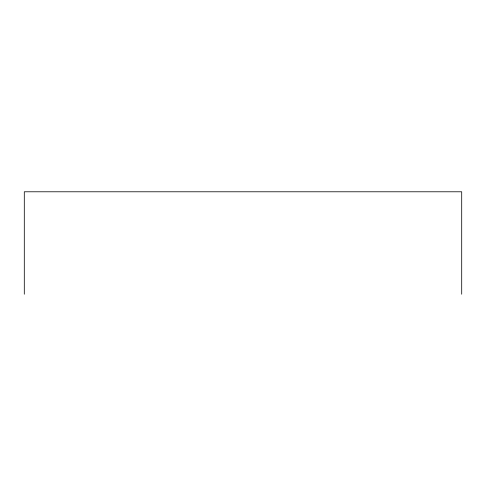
<?xml version="1.0" encoding="UTF-8"?>
<svg xmlns="http://www.w3.org/2000/svg" width="486" height="486" viewBox="0 0 486 486"><rect width="100%" height="100%" fill="white"/><g stroke="black" fill="none" stroke-linecap="round" stroke-linejoin="round"><path stroke-width="0.73" d="M461.7 294.218L461.7 191.782L24.3 191.782L24.3 294.218"/></g></svg>
